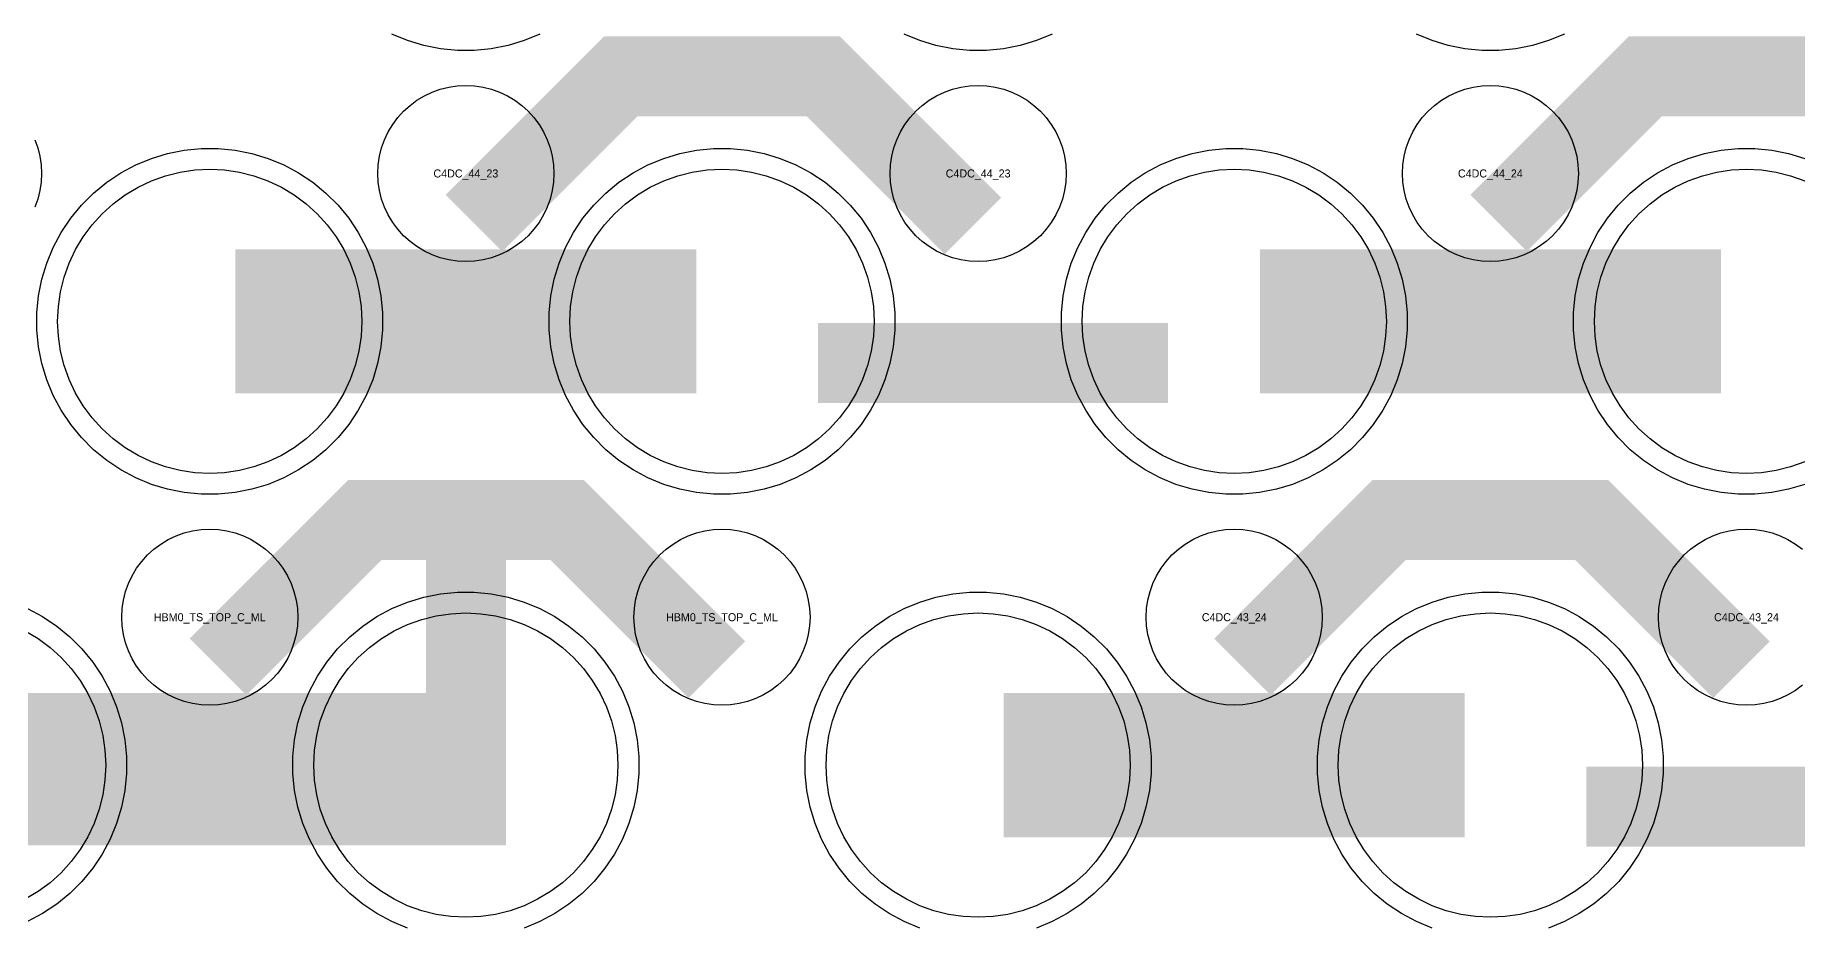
# Model space of a CAD drawing. Extents: x -11880 to 11880, y -14992 to 14992.
# Drawn here: x -4694 to -4144, y -8931 to -8653 of the extents above; entities that cross this region are included whole.
import ezdxf
from ezdxf.enums import TextEntityAlignment as Align

# ---------------------------------------------------------------- set-up
doc = ezdxf.new("R2010")
doc.units = 0
doc.header["$MEASUREMENT"] = 0
for name, color, linetype in [('GDS_775_DT_237', 138, 'CONTINUOUS'), ('RDL1_FS', 34, 'CONTINUOUS'), ('RDL_BS', 160, 'CONTINUOUS')]:
    doc.layers.add(name, color=color, linetype=linetype)

msp = doc.modelspace()

# ---------------------------------------------------------------- linework, layer by layer
at = {"layer": 'RDL1_FS'}
for points in [[(-4640, -8790.254), (-4644.657, -8790.025), (-4649.268, -8789.341), (-4653.791, -8788.209), (-4658.181, -8786.637), (-4662.395, -8784.645), (-4666.395, -8782.247), (-4670.14, -8779.469), (-4673.594, -8776.339), (-4676.724, -8772.885), (-4679.502, -8769.14), (-4681.9, -8765.14), (-4683.892, -8760.926), (-4685.464, -8756.536), (-4686.596, -8752.013), (-4687.28, -8747.402), (-4687.509, -8742.745), (-4687.28, -8738.088), (-4686.596, -8733.477), (-4685.464, -8728.954), (-4683.892, -8724.564), (-4681.9, -8720.35), (-4679.502, -8716.35), (-4676.724, -8712.605), (-4673.594, -8709.151), (-4670.14, -8706.021), (-4666.395, -8703.243), (-4662.395, -8700.845), (-4658.181, -8698.853), (-4653.791, -8697.281), (-4649.268, -8696.149), (-4644.657, -8695.465), (-4640, -8695.236), (-4635.343, -8695.465), (-4630.732, -8696.149), (-4626.209, -8697.281), (-4621.819, -8698.853), (-4617.605, -8700.845), (-4613.605, -8703.243), (-4609.86, -8706.021), (-4606.406, -8709.151), (-4603.276, -8712.605), (-4600.498, -8716.35), (-4598.1, -8720.35), (-4596.108, -8724.564), (-4594.536, -8728.954), (-4593.404, -8733.477), (-4592.72, -8738.088), (-4592.491, -8742.745), (-4592.72, -8747.402), (-4593.404, -8752.013), (-4594.536, -8756.536), (-4596.108, -8760.926), (-4598.1, -8765.14), (-4600.498, -8769.14), (-4603.276, -8772.885), (-4606.406, -8776.339), (-4609.86, -8779.469), (-4613.605, -8782.247), (-4617.605, -8784.645), (-4621.819, -8786.637), (-4626.209, -8788.209), (-4630.732, -8789.341), (-4635.343, -8790.025)], [(-4480, -8790.254), (-4484.657, -8790.025), (-4489.268, -8789.341), (-4493.791, -8788.209), (-4498.181, -8786.637), (-4502.395, -8784.645), (-4506.395, -8782.247), (-4510.14, -8779.469), (-4513.594, -8776.339), (-4516.724, -8772.885), (-4519.502, -8769.14), (-4521.9, -8765.14), (-4523.892, -8760.926), (-4525.464, -8756.536), (-4526.596, -8752.013), (-4527.28, -8747.402), (-4527.509, -8742.745), (-4527.28, -8738.088), (-4526.596, -8733.477), (-4525.464, -8728.954), (-4523.892, -8724.564), (-4521.9, -8720.35), (-4519.502, -8716.35), (-4516.724, -8712.605), (-4513.594, -8709.151), (-4510.14, -8706.021), (-4506.395, -8703.243), (-4502.395, -8700.845), (-4498.181, -8698.853), (-4493.791, -8697.281), (-4489.268, -8696.149), (-4484.657, -8695.465), (-4480, -8695.236), (-4475.343, -8695.465), (-4470.732, -8696.149), (-4466.209, -8697.281), (-4461.819, -8698.853), (-4457.605, -8700.845), (-4453.605, -8703.243), (-4449.86, -8706.021), (-4446.406, -8709.151), (-4443.276, -8712.605), (-4440.498, -8716.35), (-4438.1, -8720.35), (-4436.108, -8724.564), (-4434.536, -8728.954), (-4433.404, -8733.477), (-4432.72, -8738.088), (-4432.491, -8742.745), (-4432.72, -8747.402), (-4433.404, -8752.013), (-4434.536, -8756.536), (-4436.108, -8760.926), (-4438.1, -8765.14), (-4440.498, -8769.14), (-4443.276, -8772.885), (-4446.406, -8776.339), (-4449.86, -8779.469), (-4453.605, -8782.247), (-4457.605, -8784.645), (-4461.819, -8786.637), (-4466.209, -8788.209), (-4470.732, -8789.341), (-4475.343, -8790.025)], [(-4320, -8790.254), (-4324.657, -8790.025), (-4329.268, -8789.341), (-4333.791, -8788.209), (-4338.181, -8786.637), (-4342.395, -8784.645), (-4346.395, -8782.247), (-4350.14, -8779.469), (-4353.594, -8776.339), (-4356.724, -8772.885), (-4359.502, -8769.14), (-4361.9, -8765.14), (-4363.892, -8760.926), (-4365.464, -8756.536), (-4366.596, -8752.013), (-4367.28, -8747.402), (-4367.509, -8742.745), (-4367.28, -8738.088), (-4366.596, -8733.477), (-4365.464, -8728.954), (-4363.892, -8724.564), (-4361.9, -8720.35), (-4359.502, -8716.35), (-4356.724, -8712.605), (-4353.594, -8709.151), (-4350.14, -8706.021), (-4346.395, -8703.243), (-4342.395, -8700.845), (-4338.181, -8698.853), (-4333.791, -8697.281), (-4329.268, -8696.149), (-4324.657, -8695.465), (-4320, -8695.236), (-4315.343, -8695.465), (-4310.732, -8696.149), (-4306.209, -8697.281), (-4301.819, -8698.853), (-4297.605, -8700.845), (-4293.605, -8703.243), (-4289.86, -8706.021), (-4286.406, -8709.151), (-4283.276, -8712.605), (-4280.498, -8716.35), (-4278.1, -8720.35), (-4276.108, -8724.564), (-4274.536, -8728.954), (-4273.404, -8733.477), (-4272.72, -8738.088), (-4272.491, -8742.745), (-4272.72, -8747.402), (-4273.404, -8752.013), (-4274.536, -8756.536), (-4276.108, -8760.926), (-4278.1, -8765.14), (-4280.498, -8769.14), (-4283.276, -8772.885), (-4286.406, -8776.339), (-4289.86, -8779.469), (-4293.605, -8782.247), (-4297.605, -8784.645), (-4301.819, -8786.637), (-4306.209, -8788.209), (-4310.732, -8789.341), (-4315.343, -8790.025)], [(-4560, -8928.819), (-4564.657, -8928.59), (-4569.268, -8927.906), (-4573.791, -8926.774), (-4578.181, -8925.202), (-4582.395, -8923.21), (-4586.395, -8920.812), (-4590.14, -8918.034), (-4593.594, -8914.904), (-4596.724, -8911.45), (-4599.502, -8907.705), (-4601.9, -8903.705), (-4603.892, -8899.491), (-4605.464, -8895.101), (-4606.596, -8890.578), (-4607.28, -8885.967), (-4607.509, -8881.31), (-4607.28, -8876.653), (-4606.596, -8872.042), (-4605.464, -8867.519), (-4603.892, -8863.129), (-4601.9, -8858.915), (-4599.502, -8854.915), (-4596.724, -8851.17), (-4593.594, -8847.716), (-4590.14, -8844.586), (-4586.395, -8841.808), (-4582.395, -8839.41), (-4578.181, -8837.418), (-4573.791, -8835.846), (-4569.268, -8834.714), (-4564.657, -8834.03), (-4560, -8833.801), (-4555.343, -8834.03), (-4550.732, -8834.714), (-4546.209, -8835.846), (-4541.819, -8837.418), (-4537.605, -8839.41), (-4533.605, -8841.808), (-4529.86, -8844.586), (-4526.406, -8847.716), (-4523.276, -8851.17), (-4520.498, -8854.915), (-4518.1, -8858.915), (-4516.108, -8863.129), (-4514.536, -8867.519), (-4513.404, -8872.042), (-4512.72, -8876.653), (-4512.491, -8881.31), (-4512.72, -8885.967), (-4513.404, -8890.578), (-4514.536, -8895.101), (-4516.108, -8899.491), (-4518.1, -8903.705), (-4520.498, -8907.705), (-4523.276, -8911.45), (-4526.406, -8914.904), (-4529.86, -8918.034), (-4533.605, -8920.812), (-4537.605, -8923.21), (-4541.819, -8925.202), (-4546.209, -8926.774), (-4550.732, -8927.906), (-4555.343, -8928.59)], [(-4400, -8928.819), (-4404.657, -8928.59), (-4409.268, -8927.906), (-4413.791, -8926.774), (-4418.181, -8925.202), (-4422.395, -8923.21), (-4426.395, -8920.812), (-4430.14, -8918.034), (-4433.594, -8914.904), (-4436.724, -8911.45), (-4439.502, -8907.705), (-4441.9, -8903.705), (-4443.892, -8899.491), (-4445.464, -8895.101), (-4446.596, -8890.578), (-4447.28, -8885.967), (-4447.509, -8881.31), (-4447.28, -8876.653), (-4446.596, -8872.042), (-4445.464, -8867.519), (-4443.892, -8863.129), (-4441.9, -8858.915), (-4439.502, -8854.915), (-4436.724, -8851.17), (-4433.594, -8847.716), (-4430.14, -8844.586), (-4426.395, -8841.808), (-4422.395, -8839.41), (-4418.181, -8837.418), (-4413.791, -8835.846), (-4409.268, -8834.714), (-4404.657, -8834.03), (-4400, -8833.801), (-4395.343, -8834.03), (-4390.732, -8834.714), (-4386.209, -8835.846), (-4381.819, -8837.418), (-4377.605, -8839.41), (-4373.605, -8841.808), (-4369.86, -8844.586), (-4366.406, -8847.716), (-4363.276, -8851.17), (-4360.498, -8854.915), (-4358.1, -8858.915), (-4356.108, -8863.129), (-4354.536, -8867.519), (-4353.404, -8872.042), (-4352.72, -8876.653), (-4352.491, -8881.31), (-4352.72, -8885.967), (-4353.404, -8890.578), (-4354.536, -8895.101), (-4356.108, -8899.491), (-4358.1, -8903.705), (-4360.498, -8907.705), (-4363.276, -8911.45), (-4366.406, -8914.904), (-4369.86, -8918.034), (-4373.605, -8920.812), (-4377.605, -8923.21), (-4381.819, -8925.202), (-4386.209, -8926.774), (-4390.732, -8927.906), (-4395.343, -8928.59)], [(-4240, -8928.819), (-4244.657, -8928.59), (-4249.268, -8927.906), (-4253.791, -8926.774), (-4258.181, -8925.202), (-4262.395, -8923.21), (-4266.395, -8920.812), (-4270.14, -8918.034), (-4273.594, -8914.904), (-4276.724, -8911.45), (-4279.502, -8907.705), (-4281.9, -8903.705), (-4283.892, -8899.491), (-4285.464, -8895.101), (-4286.596, -8890.578), (-4287.28, -8885.967), (-4287.509, -8881.31), (-4287.28, -8876.653), (-4286.596, -8872.042), (-4285.464, -8867.519), (-4283.892, -8863.129), (-4281.9, -8858.915), (-4279.502, -8854.915), (-4276.724, -8851.17), (-4273.594, -8847.716), (-4270.14, -8844.586), (-4266.395, -8841.808), (-4262.395, -8839.41), (-4258.181, -8837.418), (-4253.791, -8835.846), (-4249.268, -8834.714), (-4244.657, -8834.03), (-4240, -8833.801), (-4235.343, -8834.03), (-4230.732, -8834.714), (-4226.209, -8835.846), (-4221.819, -8837.418), (-4217.605, -8839.41), (-4213.605, -8841.808), (-4209.86, -8844.586), (-4206.406, -8847.716), (-4203.276, -8851.17), (-4200.498, -8854.915), (-4198.1, -8858.915), (-4196.108, -8863.129), (-4194.536, -8867.519), (-4193.404, -8872.042), (-4192.72, -8876.653), (-4192.491, -8881.31), (-4192.72, -8885.967), (-4193.404, -8890.578), (-4194.536, -8895.101), (-4196.108, -8899.491), (-4198.1, -8903.705), (-4200.498, -8907.705), (-4203.276, -8911.45), (-4206.406, -8914.904), (-4209.86, -8918.034), (-4213.605, -8920.812), (-4217.605, -8923.21), (-4221.819, -8925.202), (-4226.209, -8926.774), (-4230.732, -8927.906), (-4235.343, -8928.59)]]:
    msp.add_lwpolyline(points, close=True, dxfattribs=at)
for points in [[(-4141.819, -8786.637), (-4146.209, -8788.209), (-4150.732, -8789.341), (-4155.343, -8790.025), (-4160, -8790.254), (-4164.657, -8790.025), (-4169.268, -8789.341), (-4173.791, -8788.209), (-4178.181, -8786.637), (-4182.395, -8784.645), (-4186.395, -8782.247), (-4190.14, -8779.469), (-4193.594, -8776.339), (-4196.724, -8772.885), (-4199.502, -8769.14), (-4201.9, -8765.14), (-4203.892, -8760.926), (-4205.464, -8756.536), (-4206.596, -8752.013), (-4207.28, -8747.402), (-4207.509, -8742.745), (-4207.28, -8738.088), (-4206.596, -8733.477), (-4205.464, -8728.954), (-4203.892, -8724.564), (-4201.9, -8720.35), (-4199.502, -8716.35), (-4196.724, -8712.605), (-4193.594, -8709.151), (-4190.14, -8706.021), (-4186.395, -8703.243), (-4182.395, -8700.845), (-4178.181, -8698.853), (-4173.791, -8697.281), (-4169.268, -8696.149), (-4164.657, -8695.465), (-4160, -8695.236), (-4155.343, -8695.465), (-4150.732, -8696.149), (-4146.209, -8697.281), (-4141.819, -8698.853)], [(-4697.605, -8839.41), (-4693.605, -8841.808), (-4689.86, -8844.586), (-4686.406, -8847.716), (-4683.276, -8851.17), (-4680.498, -8854.915), (-4678.1, -8858.915), (-4676.108, -8863.129), (-4674.536, -8867.519), (-4673.404, -8872.042), (-4672.72, -8876.653), (-4672.491, -8881.31), (-4672.72, -8885.967), (-4673.404, -8890.578), (-4674.536, -8895.101), (-4676.108, -8899.491), (-4678.1, -8903.705), (-4680.498, -8907.705), (-4683.276, -8911.45), (-4686.406, -8914.904), (-4689.86, -8918.034), (-4693.605, -8920.812), (-4697.605, -8923.21)]]:
    msp.add_lwpolyline(points, dxfattribs=at)
for points in [[(-4631.998, -8742.745, 45, 45, 0), (-4559.998, -8742.745, 45, 45, 0)], [(-4559.998, -8742.745, 45, 45, 0), (-4487.998, -8742.745, 45, 45, 0)], [(-4311.998, -8742.745, 45, 45, 0), (-4239.998, -8742.745, 45, 45, 0)], [(-4239.998, -8742.745, 45, 45, 0), (-4167.998, -8742.745, 45, 45, 0)], [(-4711.998, -8881.31, 45, 45, 0), (-4639.998, -8881.31, 45, 45, 0)], [(-4639.998, -8881.31, 45, 45, 0), (-4567.998, -8881.31, 45, 45, 0)], [(-4391.998, -8881.31, 45, 45, 0), (-4319.998, -8881.31, 45, 45, 0)], [(-4319.998, -8881.31, 45, 45, 0), (-4247.998, -8881.31, 45, 45, 0)]]:
    msp.add_lwpolyline(points, format="xyseb", dxfattribs=at)
at = {"layer": 'RDL_BS'}
for points in [[(-4536.885, -8653.055), (-4541.795, -8655.086), (-4546.835, -8656.617), (-4552.062, -8657.663), (-4557.356, -8658.18), (-4562.644, -8658.18), (-4567.938, -8657.663), (-4573.165, -8656.617), (-4578.205, -8655.086), (-4583.115, -8653.055)], [(-4376.885, -8653.055), (-4381.795, -8655.086), (-4386.835, -8656.617), (-4392.062, -8657.663), (-4397.356, -8658.18), (-4402.644, -8658.18), (-4407.938, -8657.663), (-4413.165, -8656.617), (-4418.205, -8655.086), (-4423.115, -8653.055)], [(-4216.885, -8653.055), (-4221.795, -8655.086), (-4226.835, -8656.617), (-4232.062, -8657.663), (-4237.356, -8658.18), (-4242.644, -8658.18), (-4247.938, -8657.663), (-4253.165, -8656.617), (-4258.205, -8655.086), (-4263.115, -8653.055)], [(-4694.598, -8686.038), (-4693.691, -8688.573), (-4693.034, -8691.192), (-4692.638, -8693.864), (-4692.506, -8696.557), (-4692.638, -8699.25), (-4693.034, -8701.922), (-4693.691, -8704.541), (-4694.598, -8707.076)], [(-4141.795, -8793.651), (-4146.835, -8795.182), (-4152.062, -8796.228), (-4157.356, -8796.745), (-4162.644, -8796.745), (-4167.938, -8796.228), (-4173.165, -8795.182), (-4178.205, -8793.651), (-4183.115, -8791.62), (-4187.777, -8789.128), (-4192.191, -8786.181), (-4196.292, -8782.819), (-4200.074, -8779.037), (-4203.436, -8774.936), (-4206.383, -8770.522), (-4208.875, -8765.86), (-4210.906, -8760.95), (-4212.437, -8755.91), (-4213.483, -8750.683), (-4214, -8745.389), (-4214, -8740.101), (-4213.483, -8734.807), (-4212.437, -8729.58), (-4210.906, -8724.54), (-4208.875, -8719.63), (-4206.383, -8714.968), (-4203.436, -8710.554), (-4200.074, -8706.453), (-4196.292, -8702.671), (-4192.191, -8699.309), (-4187.777, -8696.362), (-4183.115, -8693.87), (-4178.205, -8691.839), (-4173.165, -8690.308), (-4167.938, -8689.262), (-4162.644, -8688.745), (-4157.356, -8688.745), (-4152.062, -8689.262), (-4146.835, -8690.308), (-4141.795, -8691.839)], [(-4142.557, -8856.376), (-4144.72, -8857.979), (-4147.044, -8859.372), (-4149.481, -8860.524), (-4152.016, -8861.431), (-4154.635, -8862.088), (-4157.307, -8862.484), (-4160, -8862.616), (-4162.693, -8862.484), (-4165.365, -8862.088), (-4167.984, -8861.431), (-4170.519, -8860.524), (-4172.956, -8859.372), (-4175.28, -8857.979), (-4177.443, -8856.376), (-4179.442, -8854.564), (-4181.254, -8852.565), (-4182.857, -8850.402), (-4184.25, -8848.078), (-4185.402, -8845.641), (-4186.309, -8843.106), (-4186.966, -8840.487), (-4187.362, -8837.815), (-4187.494, -8835.122), (-4187.362, -8832.429), (-4186.966, -8829.757), (-4186.309, -8827.138), (-4185.402, -8824.603), (-4184.25, -8822.166), (-4182.857, -8819.842), (-4181.254, -8817.679), (-4179.442, -8815.68), (-4177.443, -8813.868), (-4175.28, -8812.265), (-4172.956, -8810.872), (-4170.519, -8809.72), (-4167.984, -8808.813), (-4165.365, -8808.156), (-4162.693, -8807.76), (-4160, -8807.628), (-4157.307, -8807.76), (-4154.635, -8808.156), (-4152.016, -8808.813), (-4149.481, -8809.72), (-4147.044, -8810.872), (-4144.72, -8812.265), (-4142.557, -8813.868)], [(-4578.205, -8932.216), (-4583.115, -8930.185), (-4587.777, -8927.693), (-4592.191, -8924.746), (-4596.292, -8921.384), (-4600.074, -8917.602), (-4603.436, -8913.501), (-4606.383, -8909.087), (-4608.875, -8904.425), (-4610.906, -8899.515), (-4612.437, -8894.475), (-4613.483, -8889.248), (-4614, -8883.954), (-4614, -8878.666), (-4613.483, -8873.372), (-4612.437, -8868.145), (-4610.906, -8863.105), (-4608.875, -8858.195), (-4606.383, -8853.533), (-4603.436, -8849.119), (-4600.074, -8845.018), (-4596.292, -8841.236), (-4592.191, -8837.874), (-4587.777, -8834.927), (-4583.115, -8832.435), (-4578.205, -8830.404), (-4573.165, -8828.873), (-4567.938, -8827.827), (-4562.644, -8827.31), (-4557.356, -8827.31), (-4552.062, -8827.827), (-4546.835, -8828.873), (-4541.795, -8830.404), (-4536.885, -8832.435), (-4532.223, -8834.927), (-4527.809, -8837.874), (-4523.708, -8841.236), (-4519.926, -8845.018), (-4516.564, -8849.119), (-4513.617, -8853.533), (-4511.125, -8858.195), (-4509.094, -8863.105), (-4507.563, -8868.145), (-4506.517, -8873.372), (-4506, -8878.666), (-4506, -8883.954), (-4506.517, -8889.248), (-4507.563, -8894.475), (-4509.094, -8899.515), (-4511.125, -8904.425), (-4513.617, -8909.087), (-4516.564, -8913.501), (-4519.926, -8917.602), (-4523.708, -8921.384), (-4527.809, -8924.746), (-4532.223, -8927.693), (-4536.885, -8930.185), (-4541.795, -8932.216)], [(-4418.205, -8932.216), (-4423.115, -8930.185), (-4427.777, -8927.693), (-4432.191, -8924.746), (-4436.292, -8921.384), (-4440.074, -8917.602), (-4443.436, -8913.501), (-4446.383, -8909.087), (-4448.875, -8904.425), (-4450.906, -8899.515), (-4452.437, -8894.475), (-4453.483, -8889.248), (-4454, -8883.954), (-4454, -8878.666), (-4453.483, -8873.372), (-4452.437, -8868.145), (-4450.906, -8863.105), (-4448.875, -8858.195), (-4446.383, -8853.533), (-4443.436, -8849.119), (-4440.074, -8845.018), (-4436.292, -8841.236), (-4432.191, -8837.874), (-4427.777, -8834.927), (-4423.115, -8832.435), (-4418.205, -8830.404), (-4413.165, -8828.873), (-4407.938, -8827.827), (-4402.644, -8827.31), (-4397.356, -8827.31), (-4392.062, -8827.827), (-4386.835, -8828.873), (-4381.795, -8830.404), (-4376.885, -8832.435), (-4372.223, -8834.927), (-4367.809, -8837.874), (-4363.708, -8841.236), (-4359.926, -8845.018), (-4356.564, -8849.119), (-4353.617, -8853.533), (-4351.125, -8858.195), (-4349.094, -8863.105), (-4347.563, -8868.145), (-4346.517, -8873.372), (-4346, -8878.666), (-4346, -8883.954), (-4346.517, -8889.248), (-4347.563, -8894.475), (-4349.094, -8899.515), (-4351.125, -8904.425), (-4353.617, -8909.087), (-4356.564, -8913.501), (-4359.926, -8917.602), (-4363.708, -8921.384), (-4367.809, -8924.746), (-4372.223, -8927.693), (-4376.885, -8930.185), (-4381.795, -8932.216)], [(-4258.205, -8932.216), (-4263.115, -8930.185), (-4267.777, -8927.693), (-4272.191, -8924.746), (-4276.292, -8921.384), (-4280.074, -8917.602), (-4283.436, -8913.501), (-4286.383, -8909.087), (-4288.875, -8904.425), (-4290.906, -8899.515), (-4292.437, -8894.475), (-4293.483, -8889.248), (-4294, -8883.954), (-4294, -8878.666), (-4293.483, -8873.372), (-4292.437, -8868.145), (-4290.906, -8863.105), (-4288.875, -8858.195), (-4286.383, -8853.533), (-4283.436, -8849.119), (-4280.074, -8845.018), (-4276.292, -8841.236), (-4272.191, -8837.874), (-4267.777, -8834.927), (-4263.115, -8832.435), (-4258.205, -8830.404), (-4253.165, -8828.873), (-4247.938, -8827.827), (-4242.644, -8827.31), (-4237.356, -8827.31), (-4232.062, -8827.827), (-4226.835, -8828.873), (-4221.795, -8830.404), (-4216.885, -8832.435), (-4212.223, -8834.927), (-4207.809, -8837.874), (-4203.708, -8841.236), (-4199.926, -8845.018), (-4196.564, -8849.119), (-4193.617, -8853.533), (-4191.125, -8858.195), (-4189.094, -8863.105), (-4187.563, -8868.145), (-4186.517, -8873.372), (-4186, -8878.666), (-4186, -8883.954), (-4186.517, -8889.248), (-4187.563, -8894.475), (-4189.094, -8899.515), (-4191.125, -8904.425), (-4193.617, -8909.087), (-4196.564, -8913.501), (-4199.926, -8917.602), (-4203.708, -8921.384), (-4207.809, -8924.746), (-4212.223, -8927.693), (-4216.885, -8930.185), (-4221.795, -8932.216)], [(-4696.885, -8832.435), (-4692.223, -8834.927), (-4687.809, -8837.874), (-4683.708, -8841.236), (-4679.926, -8845.018), (-4676.564, -8849.119), (-4673.617, -8853.533), (-4671.125, -8858.195), (-4669.094, -8863.105), (-4667.563, -8868.145), (-4666.517, -8873.372), (-4666, -8878.666), (-4666, -8883.954), (-4666.517, -8889.248), (-4667.563, -8894.475), (-4669.094, -8899.515), (-4671.125, -8904.425), (-4673.617, -8909.087), (-4676.564, -8913.501), (-4679.926, -8917.602), (-4683.708, -8921.384), (-4687.809, -8924.746), (-4692.223, -8927.693), (-4696.885, -8930.185)]]:
    msp.add_lwpolyline(points, dxfattribs=at)
for points in [[(-4557.438, -8712.059, 25, 25, 0), (-4511.623, -8666.244, 25, 25, 0), (-4478.07, -8666.244, 25, 25, 0)], [(-4401.599, -8712.958, 25, 25, 0), (-4448.313, -8666.244, 25, 25, 0), (-4478.071, -8666.244, 25, 25, 0)], [(-4237.438, -8712.059, 25, 25, 0), (-4191.623, -8666.244, 25, 25, 0), (-4158.07, -8666.244, 25, 25, 0)], [(-4081.599, -8712.958, 25, 25, 0), (-4128.313, -8666.244, 25, 25, 0), (-4158.071, -8666.244, 25, 25, 0)], [(-4449.984, -8755.758, 25, 25, 0), (-4340.719, -8755.758, 25, 25, 0)], [(-4560, -8906.31, 25, 25, 0), (-4560, -8792.309, 25, 25, 0)], [(-4637.438, -8850.624, 25, 25, 0), (-4591.623, -8804.809, 25, 25, 0), (-4558.07, -8804.809, 25, 25, 0)], [(-4481.599, -8851.523, 25, 25, 0), (-4528.313, -8804.809, 25, 25, 0), (-4558.071, -8804.809, 25, 25, 0)], [(-4317.438, -8850.624, 25, 25, 0), (-4271.623, -8804.809, 25, 25, 0), (-4238.07, -8804.809, 25, 25, 0)], [(-4161.599, -8851.523, 25, 25, 0), (-4208.313, -8804.809, 25, 25, 0), (-4238.071, -8804.809, 25, 25, 0)], [(-4725.603, -8893.81, 25, 25, 0), (-4547.5, -8893.81, 25, 25, 0)], [(-4209.984, -8894.323, 25, 25, 0), (-4100.719, -8894.323, 25, 25, 0)]]:
    msp.add_lwpolyline(points, format="xyseb", dxfattribs=at)
for points in [[(-4560, -8724.051), (-4562.693, -8723.919), (-4565.365, -8723.523), (-4567.984, -8722.866), (-4570.519, -8721.959), (-4572.956, -8720.807), (-4575.28, -8719.414), (-4577.443, -8717.811), (-4579.442, -8715.999), (-4581.254, -8714), (-4582.857, -8711.837), (-4584.25, -8709.513), (-4585.402, -8707.076), (-4586.309, -8704.541), (-4586.966, -8701.922), (-4587.362, -8699.25), (-4587.494, -8696.557), (-4587.362, -8693.864), (-4586.966, -8691.192), (-4586.309, -8688.573), (-4585.402, -8686.038), (-4584.25, -8683.601), (-4582.857, -8681.277), (-4581.254, -8679.114), (-4579.442, -8677.115), (-4577.443, -8675.303), (-4575.28, -8673.7), (-4572.956, -8672.307), (-4570.519, -8671.155), (-4567.984, -8670.248), (-4565.365, -8669.591), (-4562.693, -8669.195), (-4560, -8669.063), (-4557.307, -8669.195), (-4554.635, -8669.591), (-4552.016, -8670.248), (-4549.481, -8671.155), (-4547.044, -8672.307), (-4544.72, -8673.7), (-4542.557, -8675.303), (-4540.558, -8677.115), (-4538.746, -8679.114), (-4537.143, -8681.277), (-4535.75, -8683.601), (-4534.598, -8686.038), (-4533.691, -8688.573), (-4533.034, -8691.192), (-4532.638, -8693.864), (-4532.506, -8696.557), (-4532.638, -8699.25), (-4533.034, -8701.922), (-4533.691, -8704.541), (-4534.598, -8707.076), (-4535.75, -8709.513), (-4537.143, -8711.837), (-4538.746, -8714), (-4540.558, -8715.999), (-4542.557, -8717.811), (-4544.72, -8719.414), (-4547.044, -8720.807), (-4549.481, -8721.959), (-4552.016, -8722.866), (-4554.635, -8723.523), (-4557.307, -8723.919)], [(-4400, -8724.051), (-4402.693, -8723.919), (-4405.365, -8723.523), (-4407.984, -8722.866), (-4410.519, -8721.959), (-4412.956, -8720.807), (-4415.28, -8719.414), (-4417.443, -8717.811), (-4419.442, -8715.999), (-4421.254, -8714), (-4422.857, -8711.837), (-4424.25, -8709.513), (-4425.402, -8707.076), (-4426.309, -8704.541), (-4426.966, -8701.922), (-4427.362, -8699.25), (-4427.494, -8696.557), (-4427.362, -8693.864), (-4426.966, -8691.192), (-4426.309, -8688.573), (-4425.402, -8686.038), (-4424.25, -8683.601), (-4422.857, -8681.277), (-4421.254, -8679.114), (-4419.442, -8677.115), (-4417.443, -8675.303), (-4415.28, -8673.7), (-4412.956, -8672.307), (-4410.519, -8671.155), (-4407.984, -8670.248), (-4405.365, -8669.591), (-4402.693, -8669.195), (-4400, -8669.063), (-4397.307, -8669.195), (-4394.635, -8669.591), (-4392.016, -8670.248), (-4389.481, -8671.155), (-4387.044, -8672.307), (-4384.72, -8673.7), (-4382.557, -8675.303), (-4380.558, -8677.115), (-4378.746, -8679.114), (-4377.143, -8681.277), (-4375.75, -8683.601), (-4374.598, -8686.038), (-4373.691, -8688.573), (-4373.034, -8691.192), (-4372.638, -8693.864), (-4372.506, -8696.557), (-4372.638, -8699.25), (-4373.034, -8701.922), (-4373.691, -8704.541), (-4374.598, -8707.076), (-4375.75, -8709.513), (-4377.143, -8711.837), (-4378.746, -8714), (-4380.558, -8715.999), (-4382.557, -8717.811), (-4384.72, -8719.414), (-4387.044, -8720.807), (-4389.481, -8721.959), (-4392.016, -8722.866), (-4394.635, -8723.523), (-4397.307, -8723.919)], [(-4240, -8724.051), (-4242.693, -8723.919), (-4245.365, -8723.523), (-4247.984, -8722.866), (-4250.519, -8721.959), (-4252.956, -8720.807), (-4255.28, -8719.414), (-4257.443, -8717.811), (-4259.442, -8715.999), (-4261.254, -8714), (-4262.857, -8711.837), (-4264.25, -8709.513), (-4265.402, -8707.076), (-4266.309, -8704.541), (-4266.966, -8701.922), (-4267.362, -8699.25), (-4267.494, -8696.557), (-4267.362, -8693.864), (-4266.966, -8691.192), (-4266.309, -8688.573), (-4265.402, -8686.038), (-4264.25, -8683.601), (-4262.857, -8681.277), (-4261.254, -8679.114), (-4259.442, -8677.115), (-4257.443, -8675.303), (-4255.28, -8673.7), (-4252.956, -8672.307), (-4250.519, -8671.155), (-4247.984, -8670.248), (-4245.365, -8669.591), (-4242.693, -8669.195), (-4240, -8669.063), (-4237.307, -8669.195), (-4234.635, -8669.591), (-4232.016, -8670.248), (-4229.481, -8671.155), (-4227.044, -8672.307), (-4224.72, -8673.7), (-4222.557, -8675.303), (-4220.558, -8677.115), (-4218.746, -8679.114), (-4217.143, -8681.277), (-4215.75, -8683.601), (-4214.598, -8686.038), (-4213.691, -8688.573), (-4213.034, -8691.192), (-4212.638, -8693.864), (-4212.506, -8696.557), (-4212.638, -8699.25), (-4213.034, -8701.922), (-4213.691, -8704.541), (-4214.598, -8707.076), (-4215.75, -8709.513), (-4217.143, -8711.837), (-4218.746, -8714), (-4220.558, -8715.999), (-4222.557, -8717.811), (-4224.72, -8719.414), (-4227.044, -8720.807), (-4229.481, -8721.959), (-4232.016, -8722.866), (-4234.635, -8723.523), (-4237.307, -8723.919)], [(-4642.644, -8796.745), (-4647.938, -8796.228), (-4653.165, -8795.182), (-4658.205, -8793.651), (-4663.115, -8791.62), (-4667.777, -8789.128), (-4672.191, -8786.181), (-4676.292, -8782.819), (-4680.074, -8779.037), (-4683.436, -8774.936), (-4686.383, -8770.522), (-4688.875, -8765.86), (-4690.906, -8760.95), (-4692.437, -8755.91), (-4693.483, -8750.683), (-4694, -8745.389), (-4694, -8740.101), (-4693.483, -8734.807), (-4692.437, -8729.58), (-4690.906, -8724.54), (-4688.875, -8719.63), (-4686.383, -8714.968), (-4683.436, -8710.554), (-4680.074, -8706.453), (-4676.292, -8702.671), (-4672.191, -8699.309), (-4667.777, -8696.362), (-4663.115, -8693.87), (-4658.205, -8691.839), (-4653.165, -8690.308), (-4647.938, -8689.262), (-4642.644, -8688.745), (-4637.356, -8688.745), (-4632.062, -8689.262), (-4626.835, -8690.308), (-4621.795, -8691.839), (-4616.885, -8693.87), (-4612.223, -8696.362), (-4607.809, -8699.309), (-4603.708, -8702.671), (-4599.926, -8706.453), (-4596.564, -8710.554), (-4593.617, -8714.968), (-4591.125, -8719.63), (-4589.094, -8724.54), (-4587.563, -8729.58), (-4586.517, -8734.807), (-4586, -8740.101), (-4586, -8745.389), (-4586.517, -8750.683), (-4587.563, -8755.91), (-4589.094, -8760.95), (-4591.125, -8765.86), (-4593.617, -8770.522), (-4596.564, -8774.936), (-4599.926, -8779.037), (-4603.708, -8782.819), (-4607.809, -8786.181), (-4612.223, -8789.128), (-4616.885, -8791.62), (-4621.795, -8793.651), (-4626.835, -8795.182), (-4632.062, -8796.228), (-4637.356, -8796.745)], [(-4482.644, -8796.745), (-4487.938, -8796.228), (-4493.165, -8795.182), (-4498.205, -8793.651), (-4503.115, -8791.62), (-4507.777, -8789.128), (-4512.191, -8786.181), (-4516.292, -8782.819), (-4520.074, -8779.037), (-4523.436, -8774.936), (-4526.383, -8770.522), (-4528.875, -8765.86), (-4530.906, -8760.95), (-4532.437, -8755.91), (-4533.483, -8750.683), (-4534, -8745.389), (-4534, -8740.101), (-4533.483, -8734.807), (-4532.437, -8729.58), (-4530.906, -8724.54), (-4528.875, -8719.63), (-4526.383, -8714.968), (-4523.436, -8710.554), (-4520.074, -8706.453), (-4516.292, -8702.671), (-4512.191, -8699.309), (-4507.777, -8696.362), (-4503.115, -8693.87), (-4498.205, -8691.839), (-4493.165, -8690.308), (-4487.938, -8689.262), (-4482.644, -8688.745), (-4477.356, -8688.745), (-4472.062, -8689.262), (-4466.835, -8690.308), (-4461.795, -8691.839), (-4456.885, -8693.87), (-4452.223, -8696.362), (-4447.809, -8699.309), (-4443.708, -8702.671), (-4439.926, -8706.453), (-4436.564, -8710.554), (-4433.617, -8714.968), (-4431.125, -8719.63), (-4429.094, -8724.54), (-4427.563, -8729.58), (-4426.517, -8734.807), (-4426, -8740.101), (-4426, -8745.389), (-4426.517, -8750.683), (-4427.563, -8755.91), (-4429.094, -8760.95), (-4431.125, -8765.86), (-4433.617, -8770.522), (-4436.564, -8774.936), (-4439.926, -8779.037), (-4443.708, -8782.819), (-4447.809, -8786.181), (-4452.223, -8789.128), (-4456.885, -8791.62), (-4461.795, -8793.651), (-4466.835, -8795.182), (-4472.062, -8796.228), (-4477.356, -8796.745)], [(-4322.644, -8796.745), (-4327.938, -8796.228), (-4333.165, -8795.182), (-4338.205, -8793.651), (-4343.115, -8791.62), (-4347.777, -8789.128), (-4352.191, -8786.181), (-4356.292, -8782.819), (-4360.074, -8779.037), (-4363.436, -8774.936), (-4366.383, -8770.522), (-4368.875, -8765.86), (-4370.906, -8760.95), (-4372.437, -8755.91), (-4373.483, -8750.683), (-4374, -8745.389), (-4374, -8740.101), (-4373.483, -8734.807), (-4372.437, -8729.58), (-4370.906, -8724.54), (-4368.875, -8719.63), (-4366.383, -8714.968), (-4363.436, -8710.554), (-4360.074, -8706.453), (-4356.292, -8702.671), (-4352.191, -8699.309), (-4347.777, -8696.362), (-4343.115, -8693.87), (-4338.205, -8691.839), (-4333.165, -8690.308), (-4327.938, -8689.262), (-4322.644, -8688.745), (-4317.356, -8688.745), (-4312.062, -8689.262), (-4306.835, -8690.308), (-4301.795, -8691.839), (-4296.885, -8693.87), (-4292.223, -8696.362), (-4287.809, -8699.309), (-4283.708, -8702.671), (-4279.926, -8706.453), (-4276.564, -8710.554), (-4273.617, -8714.968), (-4271.125, -8719.63), (-4269.094, -8724.54), (-4267.563, -8729.58), (-4266.517, -8734.807), (-4266, -8740.101), (-4266, -8745.389), (-4266.517, -8750.683), (-4267.563, -8755.91), (-4269.094, -8760.95), (-4271.125, -8765.86), (-4273.617, -8770.522), (-4276.564, -8774.936), (-4279.926, -8779.037), (-4283.708, -8782.819), (-4287.809, -8786.181), (-4292.223, -8789.128), (-4296.885, -8791.62), (-4301.795, -8793.651), (-4306.835, -8795.182), (-4312.062, -8796.228), (-4317.356, -8796.745)], [(-4640, -8862.616), (-4642.693, -8862.484), (-4645.365, -8862.088), (-4647.984, -8861.431), (-4650.519, -8860.524), (-4652.956, -8859.372), (-4655.28, -8857.979), (-4657.443, -8856.376), (-4659.442, -8854.564), (-4661.254, -8852.565), (-4662.857, -8850.402), (-4664.25, -8848.078), (-4665.402, -8845.641), (-4666.309, -8843.106), (-4666.966, -8840.487), (-4667.362, -8837.815), (-4667.494, -8835.122), (-4667.362, -8832.429), (-4666.966, -8829.757), (-4666.309, -8827.138), (-4665.402, -8824.603), (-4664.25, -8822.166), (-4662.857, -8819.842), (-4661.254, -8817.679), (-4659.442, -8815.68), (-4657.443, -8813.868), (-4655.28, -8812.265), (-4652.956, -8810.872), (-4650.519, -8809.72), (-4647.984, -8808.813), (-4645.365, -8808.156), (-4642.693, -8807.76), (-4640, -8807.628), (-4637.307, -8807.76), (-4634.635, -8808.156), (-4632.016, -8808.813), (-4629.481, -8809.72), (-4627.044, -8810.872), (-4624.72, -8812.265), (-4622.557, -8813.868), (-4620.558, -8815.68), (-4618.746, -8817.679), (-4617.143, -8819.842), (-4615.75, -8822.166), (-4614.598, -8824.603), (-4613.691, -8827.138), (-4613.034, -8829.757), (-4612.638, -8832.429), (-4612.506, -8835.122), (-4612.638, -8837.815), (-4613.034, -8840.487), (-4613.691, -8843.106), (-4614.598, -8845.641), (-4615.75, -8848.078), (-4617.143, -8850.402), (-4618.746, -8852.565), (-4620.558, -8854.564), (-4622.557, -8856.376), (-4624.72, -8857.979), (-4627.044, -8859.372), (-4629.481, -8860.524), (-4632.016, -8861.431), (-4634.635, -8862.088), (-4637.307, -8862.484)], [(-4480, -8862.616), (-4482.693, -8862.484), (-4485.365, -8862.088), (-4487.984, -8861.431), (-4490.519, -8860.524), (-4492.956, -8859.372), (-4495.28, -8857.979), (-4497.443, -8856.376), (-4499.442, -8854.564), (-4501.254, -8852.565), (-4502.857, -8850.402), (-4504.25, -8848.078), (-4505.402, -8845.641), (-4506.309, -8843.106), (-4506.966, -8840.487), (-4507.362, -8837.815), (-4507.494, -8835.122), (-4507.362, -8832.429), (-4506.966, -8829.757), (-4506.309, -8827.138), (-4505.402, -8824.603), (-4504.25, -8822.166), (-4502.857, -8819.842), (-4501.254, -8817.679), (-4499.442, -8815.68), (-4497.443, -8813.868), (-4495.28, -8812.265), (-4492.956, -8810.872), (-4490.519, -8809.72), (-4487.984, -8808.813), (-4485.365, -8808.156), (-4482.693, -8807.76), (-4480, -8807.628), (-4477.307, -8807.76), (-4474.635, -8808.156), (-4472.016, -8808.813), (-4469.481, -8809.72), (-4467.044, -8810.872), (-4464.72, -8812.265), (-4462.557, -8813.868), (-4460.558, -8815.68), (-4458.746, -8817.679), (-4457.143, -8819.842), (-4455.75, -8822.166), (-4454.598, -8824.603), (-4453.691, -8827.138), (-4453.034, -8829.757), (-4452.638, -8832.429), (-4452.506, -8835.122), (-4452.638, -8837.815), (-4453.034, -8840.487), (-4453.691, -8843.106), (-4454.598, -8845.641), (-4455.75, -8848.078), (-4457.143, -8850.402), (-4458.746, -8852.565), (-4460.558, -8854.564), (-4462.557, -8856.376), (-4464.72, -8857.979), (-4467.044, -8859.372), (-4469.481, -8860.524), (-4472.016, -8861.431), (-4474.635, -8862.088), (-4477.307, -8862.484)], [(-4320, -8862.616), (-4322.693, -8862.484), (-4325.365, -8862.088), (-4327.984, -8861.431), (-4330.519, -8860.524), (-4332.956, -8859.372), (-4335.28, -8857.979), (-4337.443, -8856.376), (-4339.442, -8854.564), (-4341.254, -8852.565), (-4342.857, -8850.402), (-4344.25, -8848.078), (-4345.402, -8845.641), (-4346.309, -8843.106), (-4346.966, -8840.487), (-4347.362, -8837.815), (-4347.494, -8835.122), (-4347.362, -8832.429), (-4346.966, -8829.757), (-4346.309, -8827.138), (-4345.402, -8824.603), (-4344.25, -8822.166), (-4342.857, -8819.842), (-4341.254, -8817.679), (-4339.442, -8815.68), (-4337.443, -8813.868), (-4335.28, -8812.265), (-4332.956, -8810.872), (-4330.519, -8809.72), (-4327.984, -8808.813), (-4325.365, -8808.156), (-4322.693, -8807.76), (-4320, -8807.628), (-4317.307, -8807.76), (-4314.635, -8808.156), (-4312.016, -8808.813), (-4309.481, -8809.72), (-4307.044, -8810.872), (-4304.72, -8812.265), (-4302.557, -8813.868), (-4300.558, -8815.68), (-4298.746, -8817.679), (-4297.143, -8819.842), (-4295.75, -8822.166), (-4294.598, -8824.603), (-4293.691, -8827.138), (-4293.034, -8829.757), (-4292.638, -8832.429), (-4292.506, -8835.122), (-4292.638, -8837.815), (-4293.034, -8840.487), (-4293.691, -8843.106), (-4294.598, -8845.641), (-4295.75, -8848.078), (-4297.143, -8850.402), (-4298.746, -8852.565), (-4300.558, -8854.564), (-4302.557, -8856.376), (-4304.72, -8857.979), (-4307.044, -8859.372), (-4309.481, -8860.524), (-4312.016, -8861.431), (-4314.635, -8862.088), (-4317.307, -8862.484)]]:
    msp.add_lwpolyline(points, close=True, dxfattribs=at)

# ---------------------------------------------------------------- texts
at = {"layer": 'GDS_775_DT_237'}
for s, p in [('C4DC_44_23', (-4560, -8696.557)), ('C4DC_44_23', (-4560, -8696.557)), ('C4DC_44_23', (-4400, -8696.557)), ('C4DC_44_23', (-4400, -8696.557)), ('C4DC_44_24', (-4240, -8696.557)), ('C4DC_44_24', (-4240, -8696.557)), ('HBM0_TS_TOP_C_ML', (-4640, -8835.122)), ('HBM0_TS_TOP_C_ML', (-4640, -8835.122)), ('HBM0_TS_TOP_C_ML', (-4480, -8835.122)), ('HBM0_TS_TOP_C_ML', (-4480, -8835.122)), ('C4DC_43_24', (-4320, -8835.122)), ('C4DC_43_24', (-4320, -8835.122)), ('C4DC_43_24', (-4160, -8835.122)), ('C4DC_43_24', (-4160, -8835.122))]:
    msp.add_text(s, height=2.5, dxfattribs=at).set_placement(p, align=Align.MIDDLE_CENTER)

doc.saveas('drawing.dxf')
